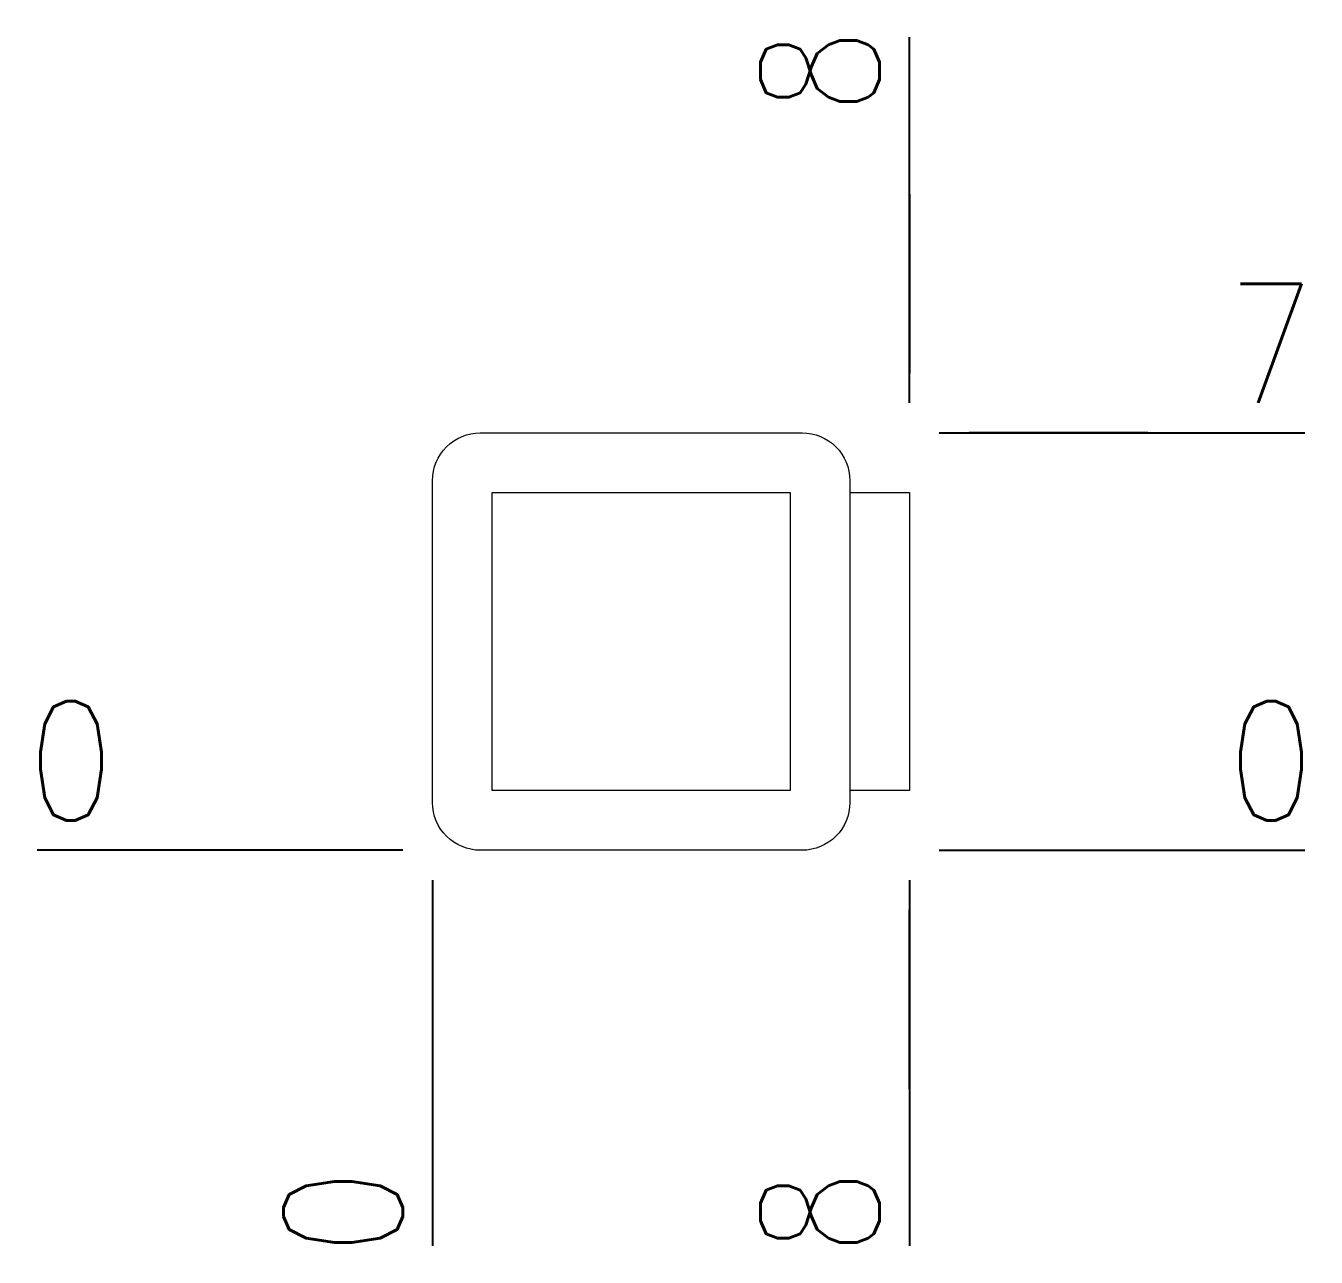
# Model space of a CAD drawing. Header units: millimetres. Extents: x 117382 to 126876, y -1151 to 1280.
# Drawn here: x 118410.43 to 118432.08, y -1023.72 to -1003.07 of the extents above; entities that cross this region are included whole.
import ezdxf

# ---------------------------------------------------------------- set-up
doc = ezdxf.new("R2010")
doc.units = ezdxf.units.MM
doc.layers.add('DIM', color=4, linetype='Continuous')
doc.layers.add('LB_P', color=2, linetype='Continuous')
doc.styles.get("Standard").update_dxf_attribs({"font": 'txt.shx', "width": 0.85, "bigfont": 'ctxt.shx'})
doc.dimstyles.new('T-2-WX', dxfattribs={"dimtxt": 2, "dimasz": 2, "dimexe": 0.5, "dimexo": 0.5, "dimgap": 0.5, "dimtad": 1, "dimtxsty": 'Standard', "dimblk": 'OPEN30', "dimcen": 0, "dimazin": 3, "dimtfac": 1, "dimtmove": 0, "dimatfit": 3, "dimldrblk": 'OPEN30', "dimlwd": -1, "dimlwe": -1})

# ---------------------------------------------------------------- blocks, each defined once
blk = doc.blocks.new('*D7731')
at = {"layer": 'Defpoints', "color": 0}
for p in [(118417.259, -1016.894), (118425.259, -1016.894), (118430.259, -1016.894)]:
    blk.add_point(p, dxfattribs=at)
at = {"layer": 'DIM', "color": 0, "linetype": 'Continuous'}
blk.add_line((118425.759, -1016.894), (118431.892, -1016.894), dxfattribs=at)
at = {"layer": 'DIM', "color": 0, "insert": (118431.325, -1015.394), "char_height": 2, "attachment_point": 5}
blk.add_mtext('0', dxfattribs=at)
blk = doc.blocks.new('_Open30')
blk = doc.blocks.new('*D7732')
at = {"layer": 'Defpoints', "color": 0}
for p in [(118425.259, -1009.894), (118430.259, -1009.894), (118417.259, -1016.894)]:
    blk.add_point(p, dxfattribs=at)
at = {"layer": 'DIM', "color": 0, "linetype": 'Continuous'}
for p, q in [((118425.759, -1009.894), (118429.259, -1009.894)), ((118429.259, -1009.894), (118426.259, -1009.894)), ((118426.259, -1009.894), (118431.892, -1009.894))]:
    blk.add_line(p, q, dxfattribs=at)
at = {"layer": 'DIM', "color": 0, "insert": (118431.325, -1008.394), "char_height": 2, "attachment_point": 5}
blk.add_mtext('7', dxfattribs=at)
blk = doc.blocks.new('*D7733')
at = {"layer": 'Defpoints', "color": 0}
for p in [(118412.259, -1016.894), (118417.259, -1016.894), (118417.259, -1016.894)]:
    blk.add_point(p, dxfattribs=at)
at = {"layer": 'DIM', "color": 0, "linetype": 'Continuous'}
blk.add_line((118416.759, -1016.894), (118410.625, -1016.894), dxfattribs=at)
at = {"layer": 'DIM', "color": 0, "insert": (118411.192, -1015.394), "char_height": 2, "attachment_point": 5}
blk.add_mtext('0', dxfattribs=at)
blk = doc.blocks.new('*D7734')
at = {"layer": 'Defpoints', "color": 0}
for p in [(118417.259, -1016.894), (118425.259, -1016.894), (118425.259, -1021.894)]:
    blk.add_point(p, dxfattribs=at)
at = {"layer": 'DIM', "color": 0, "linetype": 'Continuous'}
for p, q in [((118425.259, -1017.394), (118425.259, -1020.894)), ((118425.259, -1020.894), (118425.259, -1017.894)), ((118425.259, -1017.894), (118425.259, -1023.527))]:
    blk.add_line(p, q, dxfattribs=at)
at = {"layer": 'DIM', "color": 0, "insert": (118423.759, -1022.96), "char_height": 2, "attachment_point": 5, "rotation": 90}
blk.add_mtext('8', dxfattribs=at)
blk = doc.blocks.new('*D7735')
at = {"layer": 'Defpoints', "color": 0}
for p in [(118417.259, -1016.894), (118417.259, -1016.894), (118417.259, -1021.894)]:
    blk.add_point(p, dxfattribs=at)
at = {"layer": 'DIM', "color": 0, "linetype": 'Continuous'}
blk.add_line((118417.259, -1017.394), (118417.259, -1023.527), dxfattribs=at)
at = {"layer": 'DIM', "color": 0, "insert": (118415.759, -1022.96), "char_height": 2, "attachment_point": 5, "rotation": 90}
blk.add_mtext('0', dxfattribs=at)
blk = doc.blocks.new('*D7736')
at = {"layer": 'Defpoints', "color": 0}
for p in [(118425.259, -1004.894), (118425.259, -1009.894), (118417.259, -1016.894)]:
    blk.add_point(p, dxfattribs=at)
at = {"layer": 'DIM', "color": 0, "linetype": 'Continuous'}
for p, q in [((118425.259, -1008.894), (118425.259, -1003.26)), ((118425.259, -1009.394), (118425.259, -1005.894)), ((118425.259, -1005.894), (118425.259, -1008.894))]:
    blk.add_line(p, q, dxfattribs=at)
at = {"layer": 'DIM', "color": 0, "insert": (118423.759, -1003.827), "char_height": 2, "attachment_point": 5, "rotation": 90}
blk.add_mtext('8', dxfattribs=at)

msp = doc.modelspace()

# ---------------------------------------------------------------- linework, layer by layer
at = {"layer": 'LB_P', "lineweight": 15}
msp.add_lwpolyline([(118424.259, -1015.894), (118424.259, -1016.094, -0.414214), (118423.459, -1016.894), (118418.059, -1016.894, -0.414214), (118417.259, -1016.094), (118417.259, -1010.694, -0.414214), (118418.059, -1009.894), (118423.459, -1009.894, -0.414214), (118424.259, -1010.694), (118424.259, -1010.894), (118425.259, -1010.894), (118425.259, -1015.894)], format="xyb", close=True, dxfattribs=at)
msp.add_lwpolyline([(118423.259, -1010.894), (118423.259, -1015.894), (118418.259, -1015.894), (118418.259, -1010.894)], close=True, dxfattribs=at)
msp.add_lwpolyline([(118424.259, -1010.894), (118424.259, -1015.894)], dxfattribs=at)

# ---------------------------------------------------------------- dimensions: what is measured, and where the dimension line sits
at = {"layer": 'DIM', "color": 4, "linetype": 'Continuous'}
for feature_location, offset, dtype, origin, picture, middle in [((118425.259, -1009.894), (0, 5), 1, (118417.259, -1016.894), '*D7736', (118423.759, -1003.827)), ((118425.259, -1009.894), (5, 0), 0, (118417.259, -1016.894), '*D7732', (118431.325, -1008.394)), ((118417.258585373, -1016.893711801), (-5, 0), 0, (118417.258585373, -1016.893711801), '*D7733', (118411.191918706, -1015.393711801)), ((118425.258585383, -1016.893711801), (5, 0), 0, (118417.258585373, -1016.893711801), '*D7731', (118431.325252049, -1015.393711801)), ((118417.258585373, -1016.893711801), (0, -5), 1, (118417.258585373, -1016.893711801), '*D7735', (118415.758585373, -1022.960378468)), ((118425.259, -1016.894), (0, -5), 1, (118417.259, -1016.894), '*D7734', (118423.759, -1022.96))]:
    dim = msp.add_ordinate_dim(feature_location=feature_location, offset=offset, dtype=dtype, origin=origin, dimstyle='T-2-WX', dxfattribs=at)
    dim.commit()
    dim.dimension.update_dxf_attribs({"geometry": picture, "text_midpoint": middle})

doc.saveas('drawing.dxf')
